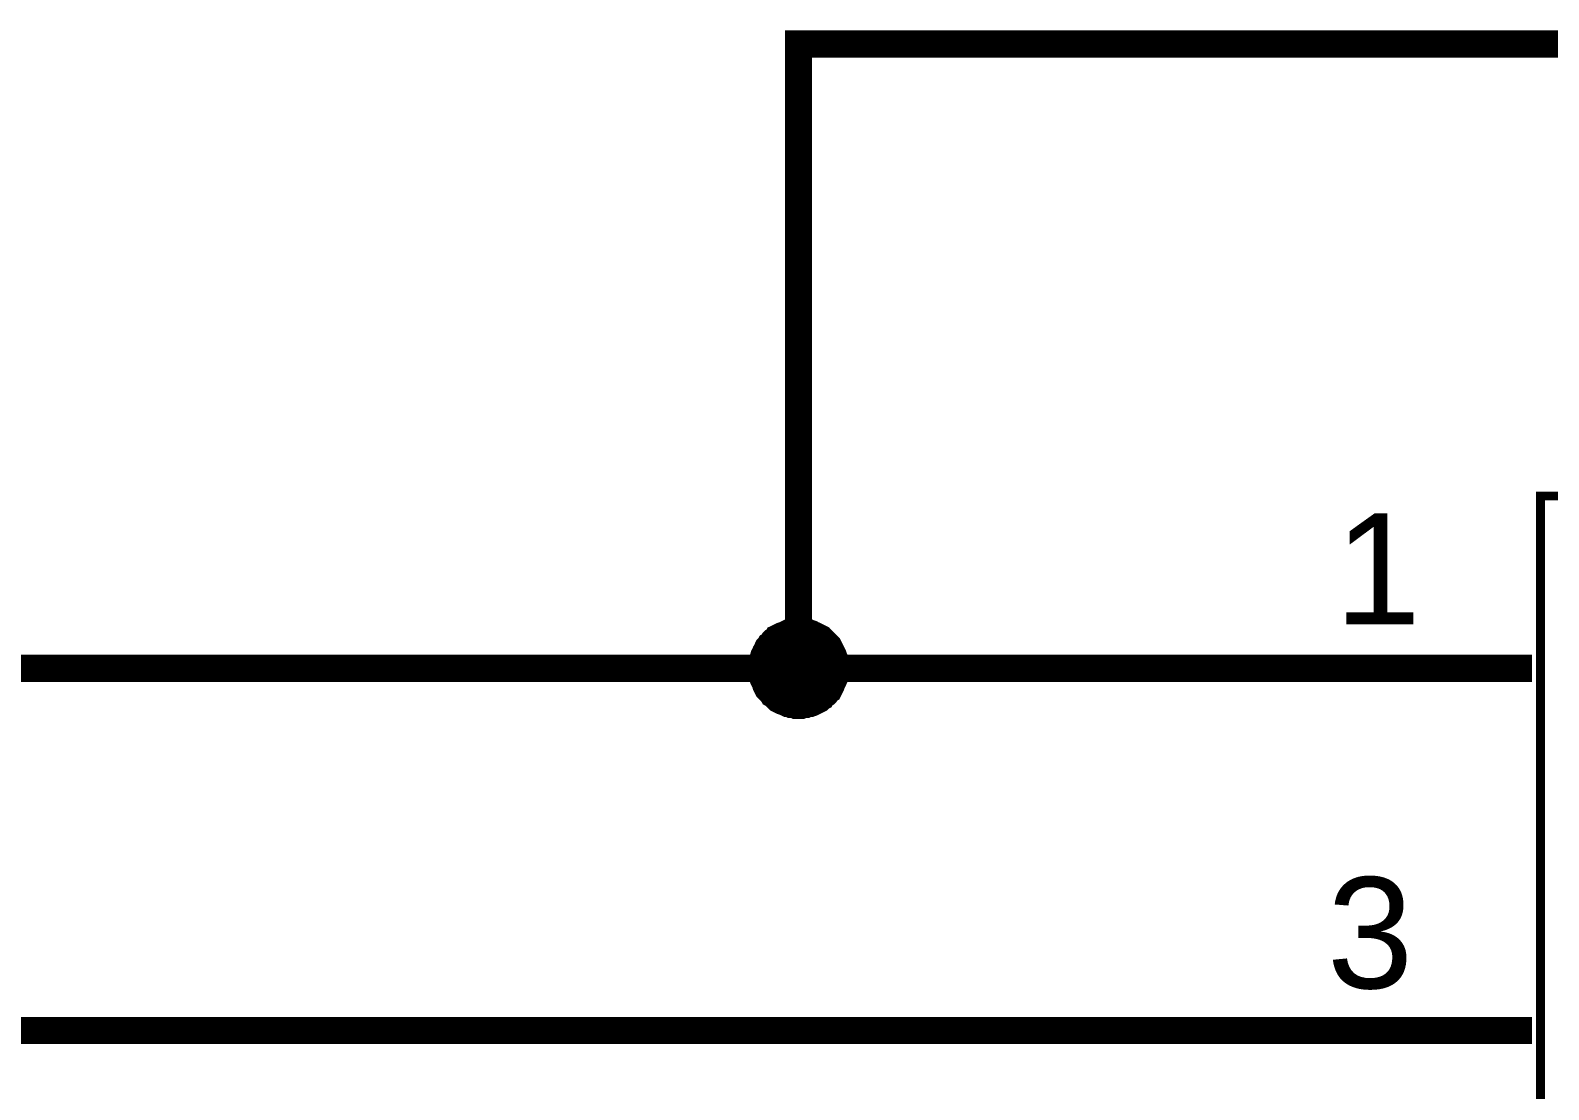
# Model space of a CAD drawing. Header units: millimetres. Extents: x 0 to 594, y 0 to 420.
# Drawn here: x 311.39 to 328.17, y 311.14 to 322.84 of the extents above; entities that cross this region are included whole.
import ezdxf

# ---------------------------------------------------------------- set-up
doc = ezdxf.new("R2010")
doc.units = ezdxf.units.MM
doc.layers.add('Sheet', color=255, linetype='Continuous')
doc.styles.get("Standard").update_dxf_attribs({"font": 'arial.ttf'})

msp = doc.modelspace()

# ---------------------------------------------------------------- linework, layer by layer
at = {"layer": 'Sheet', "color": 0}
for points, const_width in [([(326.484, 322.694), (319.88, 322.694), (319.88, 315.794)], 0.3), ([(331.479, 322.694), (326.484, 322.694)], 0.3), ([(319.372, 315.794), (319.372, 315.826), (319.372, 315.847), (319.383, 315.868), (319.383, 315.9), (319.394, 315.921), (319.394, 315.942), (319.404, 315.974), (319.415, 315.995), (319.425, 316.016), (319.436, 316.037), (319.446, 316.058), (319.457, 316.08), (319.478, 316.101), (319.489, 316.122), (319.51, 316.132), (319.521, 316.154), (319.542, 316.175), (319.563, 316.185), (319.573, 316.207), (319.595, 316.217), (319.616, 316.228), (319.637, 316.238), (319.658, 316.249), (319.69, 316.259), (319.711, 316.27), (319.732, 316.281), (319.753, 316.291), (319.775, 316.291), (319.806, 316.291), (319.827, 316.302), (319.859, 316.302), (319.88, 316.302)], 0.0991), ([(319.372, 315.794), (319.372, 315.826), (319.372, 315.847), (319.383, 315.868), (319.383, 315.9), (319.394, 315.921), (319.394, 315.942), (319.404, 315.974), (319.415, 315.995), (319.425, 316.016), (319.436, 316.037), (319.446, 316.058), (319.457, 316.08), (319.478, 316.101), (319.489, 316.122), (319.51, 316.132), (319.521, 316.154), (319.542, 316.175), (319.563, 316.185), (319.573, 316.207), (319.595, 316.217), (319.616, 316.228), (319.637, 316.238), (319.658, 316.249), (319.69, 316.259), (319.711, 316.27), (319.732, 316.281), (319.753, 316.291), (319.775, 316.291), (319.806, 316.291), (319.827, 316.302), (319.859, 316.302), (319.88, 316.302)], 0.0991), ([(319.372, 315.794), (319.372, 315.826), (319.372, 315.847), (319.383, 315.868), (319.383, 315.9), (319.394, 315.921), (319.394, 315.942), (319.404, 315.974), (319.415, 315.995), (319.425, 316.016), (319.436, 316.037), (319.446, 316.058), (319.457, 316.08), (319.478, 316.101), (319.489, 316.122), (319.51, 316.132), (319.521, 316.154), (319.542, 316.175), (319.563, 316.185), (319.573, 316.207), (319.595, 316.217), (319.616, 316.228), (319.637, 316.238), (319.658, 316.249), (319.69, 316.259), (319.711, 316.27), (319.732, 316.281), (319.753, 316.291), (319.775, 316.291), (319.806, 316.291), (319.827, 316.302), (319.859, 316.302), (319.88, 316.302)], 0.0991), ([(319.372, 315.794), (319.372, 315.826), (319.372, 315.847), (319.383, 315.868), (319.383, 315.9), (319.394, 315.921), (319.394, 315.942), (319.404, 315.974), (319.415, 315.995), (319.425, 316.016), (319.436, 316.037), (319.446, 316.058), (319.457, 316.08), (319.478, 316.101), (319.489, 316.122), (319.51, 316.132), (319.521, 316.154), (319.542, 316.175), (319.563, 316.185), (319.573, 316.207), (319.595, 316.217), (319.616, 316.228), (319.637, 316.238), (319.658, 316.249), (319.69, 316.259), (319.711, 316.27), (319.732, 316.281), (319.753, 316.291), (319.775, 316.291), (319.806, 316.291), (319.827, 316.302), (319.859, 316.302), (319.88, 316.302)], 0.0991), ([(319.372, 315.794), (319.372, 315.826), (319.372, 315.847), (319.383, 315.868), (319.383, 315.9), (319.394, 315.921), (319.394, 315.942), (319.404, 315.974), (319.415, 315.995), (319.425, 316.016), (319.436, 316.037), (319.446, 316.058), (319.457, 316.08), (319.478, 316.101), (319.489, 316.122), (319.51, 316.132), (319.521, 316.154), (319.542, 316.175), (319.563, 316.185), (319.573, 316.207), (319.595, 316.217), (319.616, 316.228), (319.637, 316.238), (319.658, 316.249), (319.69, 316.259), (319.711, 316.27), (319.732, 316.281), (319.753, 316.291), (319.775, 316.291), (319.806, 316.291), (319.827, 316.302), (319.859, 316.302), (319.88, 316.302)], 0.0991), ([(319.372, 315.794), (319.372, 315.826), (319.372, 315.847), (319.383, 315.868), (319.383, 315.9), (319.394, 315.921), (319.394, 315.942), (319.404, 315.974), (319.415, 315.995), (319.425, 316.016), (319.436, 316.037), (319.446, 316.058), (319.457, 316.08), (319.478, 316.101), (319.489, 316.122), (319.51, 316.132), (319.521, 316.154), (319.542, 316.175), (319.563, 316.185), (319.573, 316.207), (319.595, 316.217), (319.616, 316.228), (319.637, 316.238), (319.658, 316.249), (319.69, 316.259), (319.711, 316.27), (319.732, 316.281), (319.753, 316.291), (319.775, 316.291), (319.806, 316.291), (319.827, 316.302), (319.859, 316.302), (319.88, 316.302)], 0.0991), ([(319.372, 315.794), (319.372, 315.826), (319.372, 315.847), (319.383, 315.868), (319.383, 315.9), (319.394, 315.921), (319.394, 315.942), (319.404, 315.974), (319.415, 315.995), (319.425, 316.016), (319.436, 316.037), (319.446, 316.058), (319.457, 316.08), (319.478, 316.101), (319.489, 316.122), (319.51, 316.132), (319.521, 316.154), (319.542, 316.175), (319.563, 316.185), (319.573, 316.207), (319.595, 316.217), (319.616, 316.228), (319.637, 316.238), (319.658, 316.249), (319.69, 316.259), (319.711, 316.27), (319.732, 316.281), (319.753, 316.291), (319.775, 316.291), (319.806, 316.291), (319.827, 316.302), (319.859, 316.302), (319.88, 316.302)], 0.0991), ([(319.372, 315.794), (319.372, 315.826), (319.372, 315.847), (319.383, 315.868), (319.383, 315.9), (319.394, 315.921), (319.394, 315.942), (319.404, 315.974), (319.415, 315.995), (319.425, 316.016), (319.436, 316.037), (319.446, 316.058), (319.457, 316.08), (319.478, 316.101), (319.489, 316.122), (319.51, 316.132), (319.521, 316.154), (319.542, 316.175), (319.563, 316.185), (319.573, 316.207), (319.595, 316.217), (319.616, 316.228), (319.637, 316.238), (319.658, 316.249), (319.69, 316.259), (319.711, 316.27), (319.732, 316.281), (319.753, 316.291), (319.775, 316.291), (319.806, 316.291), (319.827, 316.302), (319.859, 316.302), (319.88, 316.302)], 0.0991), ([(319.88, 316.302), (319.88, 316.302)], 0.0991), ([(319.88, 316.302), (319.912, 316.302), (319.933, 316.302), (319.954, 316.291), (319.986, 316.291), (320.007, 316.291), (320.029, 316.281), (320.06, 316.27), (320.081, 316.259), (320.103, 316.249), (320.124, 316.238), (320.145, 316.228), (320.166, 316.217), (320.187, 316.207), (320.208, 316.185), (320.219, 316.175), (320.24, 316.154), (320.261, 316.132), (320.272, 316.122), (320.293, 316.101), (320.304, 316.08), (320.314, 316.058), (320.325, 316.037), (320.335, 316.016), (320.346, 315.995), (320.357, 315.974), (320.367, 315.942), (320.378, 315.921), (320.378, 315.9), (320.378, 315.868), (320.388, 315.847), (320.388, 315.826), (320.388, 315.794)], 0.0991), ([(319.88, 316.302), (319.88, 316.302)], 0.0991), ([(319.88, 316.302), (319.912, 316.302), (319.933, 316.302), (319.954, 316.291), (319.986, 316.291), (320.007, 316.291), (320.029, 316.281), (320.06, 316.27), (320.081, 316.259), (320.103, 316.249), (320.124, 316.238), (320.145, 316.228), (320.166, 316.217), (320.187, 316.207), (320.208, 316.185), (320.219, 316.175), (320.24, 316.154), (320.261, 316.132), (320.272, 316.122), (320.293, 316.101), (320.304, 316.08), (320.314, 316.058), (320.325, 316.037), (320.335, 316.016), (320.346, 315.995), (320.357, 315.974), (320.367, 315.942), (320.378, 315.921), (320.378, 315.9), (320.378, 315.868), (320.388, 315.847), (320.388, 315.826), (320.388, 315.794)], 0.0991), ([(319.88, 316.302), (319.88, 316.302)], 0.0991), ([(319.88, 316.302), (319.912, 316.302), (319.933, 316.302), (319.954, 316.291), (319.986, 316.291), (320.007, 316.291), (320.029, 316.281), (320.06, 316.27), (320.081, 316.259), (320.103, 316.249), (320.124, 316.238), (320.145, 316.228), (320.166, 316.217), (320.187, 316.207), (320.208, 316.185), (320.219, 316.175), (320.24, 316.154), (320.261, 316.132), (320.272, 316.122), (320.293, 316.101), (320.304, 316.08), (320.314, 316.058), (320.325, 316.037), (320.335, 316.016), (320.346, 315.995), (320.357, 315.974), (320.367, 315.942), (320.378, 315.921), (320.378, 315.9), (320.378, 315.868), (320.388, 315.847), (320.388, 315.826), (320.388, 315.794)], 0.0991), ([(319.88, 316.302), (319.88, 316.302)], 0.0991), ([(319.88, 316.302), (319.912, 316.302), (319.933, 316.302), (319.954, 316.291), (319.986, 316.291), (320.007, 316.291), (320.029, 316.281), (320.06, 316.27), (320.081, 316.259), (320.103, 316.249), (320.124, 316.238), (320.145, 316.228), (320.166, 316.217), (320.187, 316.207), (320.208, 316.185), (320.219, 316.175), (320.24, 316.154), (320.261, 316.132), (320.272, 316.122), (320.293, 316.101), (320.304, 316.08), (320.314, 316.058), (320.325, 316.037), (320.335, 316.016), (320.346, 315.995), (320.357, 315.974), (320.367, 315.942), (320.378, 315.921), (320.378, 315.9), (320.378, 315.868), (320.388, 315.847), (320.388, 315.826), (320.388, 315.794)], 0.0991), ([(319.88, 316.302), (319.88, 316.302)], 0.0991), ([(319.88, 316.302), (319.912, 316.302), (319.933, 316.302), (319.954, 316.291), (319.986, 316.291), (320.007, 316.291), (320.029, 316.281), (320.06, 316.27), (320.081, 316.259), (320.103, 316.249), (320.124, 316.238), (320.145, 316.228), (320.166, 316.217), (320.187, 316.207), (320.208, 316.185), (320.219, 316.175), (320.24, 316.154), (320.261, 316.132), (320.272, 316.122), (320.293, 316.101), (320.304, 316.08), (320.314, 316.058), (320.325, 316.037), (320.335, 316.016), (320.346, 315.995), (320.357, 315.974), (320.367, 315.942), (320.378, 315.921), (320.378, 315.9), (320.378, 315.868), (320.388, 315.847), (320.388, 315.826), (320.388, 315.794)], 0.0991), ([(319.88, 316.302), (319.88, 316.302)], 0.0991), ([(319.88, 316.302), (319.912, 316.302), (319.933, 316.302), (319.954, 316.291), (319.986, 316.291), (320.007, 316.291), (320.029, 316.281), (320.06, 316.27), (320.081, 316.259), (320.103, 316.249), (320.124, 316.238), (320.145, 316.228), (320.166, 316.217), (320.187, 316.207), (320.208, 316.185), (320.219, 316.175), (320.24, 316.154), (320.261, 316.132), (320.272, 316.122), (320.293, 316.101), (320.304, 316.08), (320.314, 316.058), (320.325, 316.037), (320.335, 316.016), (320.346, 315.995), (320.357, 315.974), (320.367, 315.942), (320.378, 315.921), (320.378, 315.9), (320.378, 315.868), (320.388, 315.847), (320.388, 315.826), (320.388, 315.794)], 0.0991), ([(319.88, 316.302), (319.88, 316.302)], 0.0991), ([(319.88, 316.302), (319.912, 316.302), (319.933, 316.302), (319.954, 316.291), (319.986, 316.291), (320.007, 316.291), (320.029, 316.281), (320.06, 316.27), (320.081, 316.259), (320.103, 316.249), (320.124, 316.238), (320.145, 316.228), (320.166, 316.217), (320.187, 316.207), (320.208, 316.185), (320.219, 316.175), (320.24, 316.154), (320.261, 316.132), (320.272, 316.122), (320.293, 316.101), (320.304, 316.08), (320.314, 316.058), (320.325, 316.037), (320.335, 316.016), (320.346, 315.995), (320.357, 315.974), (320.367, 315.942), (320.378, 315.921), (320.378, 315.9), (320.378, 315.868), (320.388, 315.847), (320.388, 315.826), (320.388, 315.794)], 0.0991), ([(319.88, 316.302), (319.88, 316.302)], 0.0991), ([(319.88, 316.302), (319.912, 316.302), (319.933, 316.302), (319.954, 316.291), (319.986, 316.291), (320.007, 316.291), (320.029, 316.281), (320.06, 316.27), (320.081, 316.259), (320.103, 316.249), (320.124, 316.238), (320.145, 316.228), (320.166, 316.217), (320.187, 316.207), (320.208, 316.185), (320.219, 316.175), (320.24, 316.154), (320.261, 316.132), (320.272, 316.122), (320.293, 316.101), (320.304, 316.08), (320.314, 316.058), (320.325, 316.037), (320.335, 316.016), (320.346, 315.995), (320.357, 315.974), (320.367, 315.942), (320.378, 315.921), (320.378, 315.9), (320.378, 315.868), (320.388, 315.847), (320.388, 315.826), (320.388, 315.794)], 0.0991), ([(322.981, 315.794), (319.88, 315.794), (290.28, 315.794), (284.184, 315.794), (274.786, 315.794), (274.786, 309.295)], 0.3), ([(327.987, 315.794), (322.981, 315.794)], 0.3), ([(319.88, 315.286), (319.859, 315.286), (319.827, 315.286), (319.806, 315.296), (319.775, 315.296), (319.753, 315.307), (319.732, 315.307), (319.711, 315.318), (319.69, 315.328), (319.658, 315.339), (319.637, 315.349), (319.616, 315.36), (319.595, 315.37), (319.573, 315.392), (319.563, 315.402), (319.542, 315.423), (319.521, 315.434), (319.51, 315.455), (319.489, 315.476), (319.478, 315.487), (319.457, 315.508), (319.446, 315.529), (319.436, 315.55), (319.425, 315.572), (319.415, 315.603), (319.404, 315.624), (319.394, 315.646), (319.394, 315.667), (319.383, 315.688), (319.383, 315.72), (319.372, 315.741), (319.372, 315.773), (319.372, 315.794)], 0.0991), ([(319.372, 315.794), (319.372, 315.794)], 0.0991), ([(319.88, 315.286), (319.859, 315.286), (319.827, 315.286), (319.806, 315.296), (319.775, 315.296), (319.753, 315.307), (319.732, 315.307), (319.711, 315.318), (319.69, 315.328), (319.658, 315.339), (319.637, 315.349), (319.616, 315.36), (319.595, 315.37), (319.573, 315.392), (319.563, 315.402), (319.542, 315.423), (319.521, 315.434), (319.51, 315.455), (319.489, 315.476), (319.478, 315.487), (319.457, 315.508), (319.446, 315.529), (319.436, 315.55), (319.425, 315.572), (319.415, 315.603), (319.404, 315.624), (319.394, 315.646), (319.394, 315.667), (319.383, 315.688), (319.383, 315.72), (319.372, 315.741), (319.372, 315.773), (319.372, 315.794)], 0.0991), ([(319.372, 315.794), (319.372, 315.794)], 0.0991), ([(319.88, 315.286), (319.859, 315.286), (319.827, 315.286), (319.806, 315.296), (319.775, 315.296), (319.753, 315.307), (319.732, 315.307), (319.711, 315.318), (319.69, 315.328), (319.658, 315.339), (319.637, 315.349), (319.616, 315.36), (319.595, 315.37), (319.573, 315.392), (319.563, 315.402), (319.542, 315.423), (319.521, 315.434), (319.51, 315.455), (319.489, 315.476), (319.478, 315.487), (319.457, 315.508), (319.446, 315.529), (319.436, 315.55), (319.425, 315.572), (319.415, 315.603), (319.404, 315.624), (319.394, 315.646), (319.394, 315.667), (319.383, 315.688), (319.383, 315.72), (319.372, 315.741), (319.372, 315.773), (319.372, 315.794)], 0.0991), ([(319.372, 315.794), (319.372, 315.794)], 0.0991), ([(319.88, 315.286), (319.859, 315.286), (319.827, 315.286), (319.806, 315.296), (319.775, 315.296), (319.753, 315.307), (319.732, 315.307), (319.711, 315.318), (319.69, 315.328), (319.658, 315.339), (319.637, 315.349), (319.616, 315.36), (319.595, 315.37), (319.573, 315.392), (319.563, 315.402), (319.542, 315.423), (319.521, 315.434), (319.51, 315.455), (319.489, 315.476), (319.478, 315.487), (319.457, 315.508), (319.446, 315.529), (319.436, 315.55), (319.425, 315.572), (319.415, 315.603), (319.404, 315.624), (319.394, 315.646), (319.394, 315.667), (319.383, 315.688), (319.383, 315.72), (319.372, 315.741), (319.372, 315.773), (319.372, 315.794)], 0.0991), ([(319.372, 315.794), (319.372, 315.794)], 0.0991), ([(319.88, 315.286), (319.859, 315.286), (319.827, 315.286), (319.806, 315.296), (319.775, 315.296), (319.753, 315.307), (319.732, 315.307), (319.711, 315.318), (319.69, 315.328), (319.658, 315.339), (319.637, 315.349), (319.616, 315.36), (319.595, 315.37), (319.573, 315.392), (319.563, 315.402), (319.542, 315.423), (319.521, 315.434), (319.51, 315.455), (319.489, 315.476), (319.478, 315.487), (319.457, 315.508), (319.446, 315.529), (319.436, 315.55), (319.425, 315.572), (319.415, 315.603), (319.404, 315.624), (319.394, 315.646), (319.394, 315.667), (319.383, 315.688), (319.383, 315.72), (319.372, 315.741), (319.372, 315.773), (319.372, 315.794)], 0.0991), ([(319.372, 315.794), (319.372, 315.794)], 0.0991), ([(319.88, 315.286), (319.859, 315.286), (319.827, 315.286), (319.806, 315.296), (319.775, 315.296), (319.753, 315.307), (319.732, 315.307), (319.711, 315.318), (319.69, 315.328), (319.658, 315.339), (319.637, 315.349), (319.616, 315.36), (319.595, 315.37), (319.573, 315.392), (319.563, 315.402), (319.542, 315.423), (319.521, 315.434), (319.51, 315.455), (319.489, 315.476), (319.478, 315.487), (319.457, 315.508), (319.446, 315.529), (319.436, 315.55), (319.425, 315.572), (319.415, 315.603), (319.404, 315.624), (319.394, 315.646), (319.394, 315.667), (319.383, 315.688), (319.383, 315.72), (319.372, 315.741), (319.372, 315.773), (319.372, 315.794)], 0.0991), ([(319.372, 315.794), (319.372, 315.794)], 0.0991), ([(319.88, 315.286), (319.859, 315.286), (319.827, 315.286), (319.806, 315.296), (319.775, 315.296), (319.753, 315.307), (319.732, 315.307), (319.711, 315.318), (319.69, 315.328), (319.658, 315.339), (319.637, 315.349), (319.616, 315.36), (319.595, 315.37), (319.573, 315.392), (319.563, 315.402), (319.542, 315.423), (319.521, 315.434), (319.51, 315.455), (319.489, 315.476), (319.478, 315.487), (319.457, 315.508), (319.446, 315.529), (319.436, 315.55), (319.425, 315.572), (319.415, 315.603), (319.404, 315.624), (319.394, 315.646), (319.394, 315.667), (319.383, 315.688), (319.383, 315.72), (319.372, 315.741), (319.372, 315.773), (319.372, 315.794)], 0.0991), ([(319.372, 315.794), (319.372, 315.794)], 0.0991), ([(319.88, 315.286), (319.859, 315.286), (319.827, 315.286), (319.806, 315.296), (319.775, 315.296), (319.753, 315.307), (319.732, 315.307), (319.711, 315.318), (319.69, 315.328), (319.658, 315.339), (319.637, 315.349), (319.616, 315.36), (319.595, 315.37), (319.573, 315.392), (319.563, 315.402), (319.542, 315.423), (319.521, 315.434), (319.51, 315.455), (319.489, 315.476), (319.478, 315.487), (319.457, 315.508), (319.446, 315.529), (319.436, 315.55), (319.425, 315.572), (319.415, 315.603), (319.404, 315.624), (319.394, 315.646), (319.394, 315.667), (319.383, 315.688), (319.383, 315.72), (319.372, 315.741), (319.372, 315.773), (319.372, 315.794)], 0.0991), ([(319.372, 315.794), (319.372, 315.794)], 0.0991), ([(320.388, 315.794), (320.388, 315.773), (320.388, 315.741), (320.378, 315.72), (320.378, 315.688), (320.378, 315.667), (320.367, 315.646), (320.357, 315.624), (320.346, 315.603), (320.335, 315.572), (320.325, 315.55), (320.314, 315.529), (320.304, 315.508), (320.293, 315.487), (320.272, 315.476), (320.261, 315.455), (320.24, 315.434), (320.219, 315.423), (320.208, 315.402), (320.187, 315.392), (320.166, 315.37), (320.145, 315.36), (320.124, 315.349), (320.103, 315.339), (320.081, 315.328), (320.06, 315.318), (320.029, 315.307), (320.007, 315.307), (319.986, 315.296), (319.954, 315.296), (319.933, 315.286), (319.912, 315.286), (319.88, 315.286)], 0.0991), ([(320.388, 315.794), (320.388, 315.773), (320.388, 315.741), (320.378, 315.72), (320.378, 315.688), (320.378, 315.667), (320.367, 315.646), (320.357, 315.624), (320.346, 315.603), (320.335, 315.572), (320.325, 315.55), (320.314, 315.529), (320.304, 315.508), (320.293, 315.487), (320.272, 315.476), (320.261, 315.455), (320.24, 315.434), (320.219, 315.423), (320.208, 315.402), (320.187, 315.392), (320.166, 315.37), (320.145, 315.36), (320.124, 315.349), (320.103, 315.339), (320.081, 315.328), (320.06, 315.318), (320.029, 315.307), (320.007, 315.307), (319.986, 315.296), (319.954, 315.296), (319.933, 315.286), (319.912, 315.286), (319.88, 315.286)], 0.0991), ([(320.388, 315.794), (320.388, 315.773), (320.388, 315.741), (320.378, 315.72), (320.378, 315.688), (320.378, 315.667), (320.367, 315.646), (320.357, 315.624), (320.346, 315.603), (320.335, 315.572), (320.325, 315.55), (320.314, 315.529), (320.304, 315.508), (320.293, 315.487), (320.272, 315.476), (320.261, 315.455), (320.24, 315.434), (320.219, 315.423), (320.208, 315.402), (320.187, 315.392), (320.166, 315.37), (320.145, 315.36), (320.124, 315.349), (320.103, 315.339), (320.081, 315.328), (320.06, 315.318), (320.029, 315.307), (320.007, 315.307), (319.986, 315.296), (319.954, 315.296), (319.933, 315.286), (319.912, 315.286), (319.88, 315.286)], 0.0991), ([(320.388, 315.794), (320.388, 315.773), (320.388, 315.741), (320.378, 315.72), (320.378, 315.688), (320.378, 315.667), (320.367, 315.646), (320.357, 315.624), (320.346, 315.603), (320.335, 315.572), (320.325, 315.55), (320.314, 315.529), (320.304, 315.508), (320.293, 315.487), (320.272, 315.476), (320.261, 315.455), (320.24, 315.434), (320.219, 315.423), (320.208, 315.402), (320.187, 315.392), (320.166, 315.37), (320.145, 315.36), (320.124, 315.349), (320.103, 315.339), (320.081, 315.328), (320.06, 315.318), (320.029, 315.307), (320.007, 315.307), (319.986, 315.296), (319.954, 315.296), (319.933, 315.286), (319.912, 315.286), (319.88, 315.286)], 0.0991), ([(320.388, 315.794), (320.388, 315.773), (320.388, 315.741), (320.378, 315.72), (320.378, 315.688), (320.378, 315.667), (320.367, 315.646), (320.357, 315.624), (320.346, 315.603), (320.335, 315.572), (320.325, 315.55), (320.314, 315.529), (320.304, 315.508), (320.293, 315.487), (320.272, 315.476), (320.261, 315.455), (320.24, 315.434), (320.219, 315.423), (320.208, 315.402), (320.187, 315.392), (320.166, 315.37), (320.145, 315.36), (320.124, 315.349), (320.103, 315.339), (320.081, 315.328), (320.06, 315.318), (320.029, 315.307), (320.007, 315.307), (319.986, 315.296), (319.954, 315.296), (319.933, 315.286), (319.912, 315.286), (319.88, 315.286)], 0.0991), ([(320.388, 315.794), (320.388, 315.773), (320.388, 315.741), (320.378, 315.72), (320.378, 315.688), (320.378, 315.667), (320.367, 315.646), (320.357, 315.624), (320.346, 315.603), (320.335, 315.572), (320.325, 315.55), (320.314, 315.529), (320.304, 315.508), (320.293, 315.487), (320.272, 315.476), (320.261, 315.455), (320.24, 315.434), (320.219, 315.423), (320.208, 315.402), (320.187, 315.392), (320.166, 315.37), (320.145, 315.36), (320.124, 315.349), (320.103, 315.339), (320.081, 315.328), (320.06, 315.318), (320.029, 315.307), (320.007, 315.307), (319.986, 315.296), (319.954, 315.296), (319.933, 315.286), (319.912, 315.286), (319.88, 315.286)], 0.0991), ([(320.388, 315.794), (320.388, 315.773), (320.388, 315.741), (320.378, 315.72), (320.378, 315.688), (320.378, 315.667), (320.367, 315.646), (320.357, 315.624), (320.346, 315.603), (320.335, 315.572), (320.325, 315.55), (320.314, 315.529), (320.304, 315.508), (320.293, 315.487), (320.272, 315.476), (320.261, 315.455), (320.24, 315.434), (320.219, 315.423), (320.208, 315.402), (320.187, 315.392), (320.166, 315.37), (320.145, 315.36), (320.124, 315.349), (320.103, 315.339), (320.081, 315.328), (320.06, 315.318), (320.029, 315.307), (320.007, 315.307), (319.986, 315.296), (319.954, 315.296), (319.933, 315.286), (319.912, 315.286), (319.88, 315.286)], 0.0991), ([(320.388, 315.794), (320.388, 315.773), (320.388, 315.741), (320.378, 315.72), (320.378, 315.688), (320.378, 315.667), (320.367, 315.646), (320.357, 315.624), (320.346, 315.603), (320.335, 315.572), (320.325, 315.55), (320.314, 315.529), (320.304, 315.508), (320.293, 315.487), (320.272, 315.476), (320.261, 315.455), (320.24, 315.434), (320.219, 315.423), (320.208, 315.402), (320.187, 315.392), (320.166, 315.37), (320.145, 315.36), (320.124, 315.349), (320.103, 315.339), (320.081, 315.328), (320.06, 315.318), (320.029, 315.307), (320.007, 315.307), (319.986, 315.296), (319.954, 315.296), (319.933, 315.286), (319.912, 315.286), (319.88, 315.286)], 0.0991), ([(320.388, 315.794), (320.388, 315.794), (320.388, 315.794), (320.388, 315.794), (320.388, 315.794), (320.388, 315.794), (320.388, 315.794), (320.388, 315.794), (320.388, 315.794), (320.388, 315.794), (320.388, 315.794), (320.388, 315.794), (320.388, 315.794), (320.388, 315.794), (320.388, 315.794), (320.388, 315.794), (320.388, 315.794), (320.388, 315.794), (320.388, 315.794), (320.388, 315.794), (320.388, 315.794), (320.388, 315.794), (320.388, 315.794), (320.388, 315.794), (320.388, 315.794), (320.388, 315.794), (320.388, 315.794), (320.388, 315.794), (320.388, 315.794), (320.388, 315.794), (320.388, 315.794), (320.388, 315.794), (320.388, 315.794)], 0.0991), ([(320.388, 315.794), (320.388, 315.794)], 0.0991), ([(320.388, 315.794), (320.388, 315.794), (320.388, 315.794), (320.388, 315.794), (320.388, 315.794), (320.388, 315.794), (320.388, 315.794), (320.388, 315.794), (320.388, 315.794), (320.388, 315.794), (320.388, 315.794), (320.388, 315.794), (320.388, 315.794), (320.388, 315.794), (320.388, 315.794), (320.388, 315.794), (320.388, 315.794), (320.388, 315.794), (320.388, 315.794), (320.388, 315.794), (320.388, 315.794), (320.388, 315.794), (320.388, 315.794), (320.388, 315.794), (320.388, 315.794), (320.388, 315.794), (320.388, 315.794), (320.388, 315.794), (320.388, 315.794), (320.388, 315.794), (320.388, 315.794), (320.388, 315.794), (320.388, 315.794)], 0.0991), ([(320.388, 315.794), (320.388, 315.794)], 0.0991), ([(320.388, 315.794), (320.388, 315.794), (320.388, 315.794), (320.388, 315.794), (320.388, 315.794), (320.388, 315.794), (320.388, 315.794), (320.388, 315.794), (320.388, 315.794), (320.388, 315.794), (320.388, 315.794), (320.388, 315.794), (320.388, 315.794), (320.388, 315.794), (320.388, 315.794), (320.388, 315.794), (320.388, 315.794), (320.388, 315.794), (320.388, 315.794), (320.388, 315.794), (320.388, 315.794), (320.388, 315.794), (320.388, 315.794), (320.388, 315.794), (320.388, 315.794), (320.388, 315.794), (320.388, 315.794), (320.388, 315.794), (320.388, 315.794), (320.388, 315.794), (320.388, 315.794), (320.388, 315.794), (320.388, 315.794)], 0.0991), ([(320.388, 315.794), (320.388, 315.794)], 0.0991), ([(320.388, 315.794), (320.388, 315.794), (320.388, 315.794), (320.388, 315.794), (320.388, 315.794), (320.388, 315.794), (320.388, 315.794), (320.388, 315.794), (320.388, 315.794), (320.388, 315.794), (320.388, 315.794), (320.388, 315.794), (320.388, 315.794), (320.388, 315.794), (320.388, 315.794), (320.388, 315.794), (320.388, 315.794), (320.388, 315.794), (320.388, 315.794), (320.388, 315.794), (320.388, 315.794), (320.388, 315.794), (320.388, 315.794), (320.388, 315.794), (320.388, 315.794), (320.388, 315.794), (320.388, 315.794), (320.388, 315.794), (320.388, 315.794), (320.388, 315.794), (320.388, 315.794), (320.388, 315.794), (320.388, 315.794)], 0.0991), ([(320.388, 315.794), (320.388, 315.794)], 0.0991), ([(320.388, 315.794), (320.388, 315.794), (320.388, 315.794), (320.388, 315.794), (320.388, 315.794), (320.388, 315.794), (320.388, 315.794), (320.388, 315.794), (320.388, 315.794), (320.388, 315.794), (320.388, 315.794), (320.388, 315.794), (320.388, 315.794), (320.388, 315.794), (320.388, 315.794), (320.388, 315.794), (320.388, 315.794), (320.388, 315.794), (320.388, 315.794), (320.388, 315.794), (320.388, 315.794), (320.388, 315.794), (320.388, 315.794), (320.388, 315.794), (320.388, 315.794), (320.388, 315.794), (320.388, 315.794), (320.388, 315.794), (320.388, 315.794), (320.388, 315.794), (320.388, 315.794), (320.388, 315.794), (320.388, 315.794)], 0.0991), ([(320.388, 315.794), (320.388, 315.794)], 0.0991), ([(320.388, 315.794), (320.388, 315.794), (320.388, 315.794), (320.388, 315.794), (320.388, 315.794), (320.388, 315.794), (320.388, 315.794), (320.388, 315.794), (320.388, 315.794), (320.388, 315.794), (320.388, 315.794), (320.388, 315.794), (320.388, 315.794), (320.388, 315.794), (320.388, 315.794), (320.388, 315.794), (320.388, 315.794), (320.388, 315.794), (320.388, 315.794), (320.388, 315.794), (320.388, 315.794), (320.388, 315.794), (320.388, 315.794), (320.388, 315.794), (320.388, 315.794), (320.388, 315.794), (320.388, 315.794), (320.388, 315.794), (320.388, 315.794), (320.388, 315.794), (320.388, 315.794), (320.388, 315.794), (320.388, 315.794)], 0.0991), ([(320.388, 315.794), (320.388, 315.794)], 0.0991), ([(320.388, 315.794), (320.388, 315.794), (320.388, 315.794), (320.388, 315.794), (320.388, 315.794), (320.388, 315.794), (320.388, 315.794), (320.388, 315.794), (320.388, 315.794), (320.388, 315.794), (320.388, 315.794), (320.388, 315.794), (320.388, 315.794), (320.388, 315.794), (320.388, 315.794), (320.388, 315.794), (320.388, 315.794), (320.388, 315.794), (320.388, 315.794), (320.388, 315.794), (320.388, 315.794), (320.388, 315.794), (320.388, 315.794), (320.388, 315.794), (320.388, 315.794), (320.388, 315.794), (320.388, 315.794), (320.388, 315.794), (320.388, 315.794), (320.388, 315.794), (320.388, 315.794), (320.388, 315.794), (320.388, 315.794)], 0.0991), ([(320.388, 315.794), (320.388, 315.794)], 0.0991), ([(320.388, 315.794), (320.388, 315.794), (320.388, 315.794), (320.388, 315.794), (320.388, 315.794), (320.388, 315.794), (320.388, 315.794), (320.388, 315.794), (320.388, 315.794), (320.388, 315.794), (320.388, 315.794), (320.388, 315.794), (320.388, 315.794), (320.388, 315.794), (320.388, 315.794), (320.388, 315.794), (320.388, 315.794), (320.388, 315.794), (320.388, 315.794), (320.388, 315.794), (320.388, 315.794), (320.388, 315.794), (320.388, 315.794), (320.388, 315.794), (320.388, 315.794), (320.388, 315.794), (320.388, 315.794), (320.388, 315.794), (320.388, 315.794), (320.388, 315.794), (320.388, 315.794), (320.388, 315.794), (320.388, 315.794)], 0.0991), ([(320.388, 315.794), (320.388, 315.794)], 0.0991), ([(322.981, 311.793), (301.783, 311.793)], 0.3), ([(327.987, 311.793), (322.981, 311.793)], 0.3)]:
    msp.add_lwpolyline(points, dxfattribs=dict(at, const_width=const_width))
at = {"layer": 'Sheet', "color": 0, "const_width": 0.0991}
for points in [[(328.082, 317.699), (328.082, 301.696), (341.978, 301.696), (341.978, 317.699), (328.082, 317.699), (328.082, 317.699)], [(328.082, 317.699), (341.978, 317.699), (341.978, 301.696), (328.082, 301.696), (328.082, 317.699)]]:
    msp.add_lwpolyline(points, close=True, dxfattribs=at)
at = {"layer": 'Sheet', "color": 0, "const_width": 0.508}
msp.add_lwpolyline([(319.625, 315.8, 1), (320.133, 315.8, 1)], format="xyb", close=True, dxfattribs=at)

# ---------------------------------------------------------------- texts
at = {"layer": 'Sheet', "color": 0}
for s, p in [('1', (325.807, 316.281)), ('3', (325.722, 312.259))]:
    msp.add_text(s, height=1.228, dxfattribs=at).set_placement(p)

doc.saveas('drawing.dxf')
